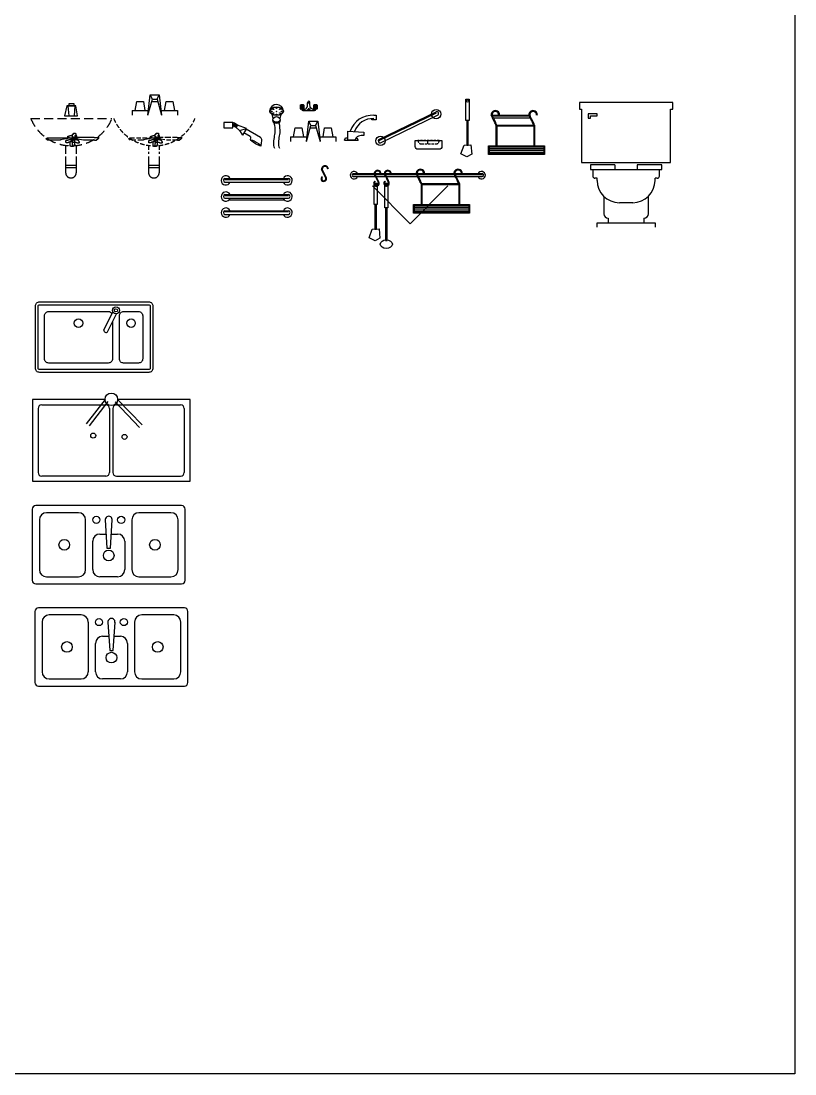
# Model space of a CAD drawing. Extents: x -42728 to 99010, y -18674 to 47645.
# Drawn here: x 52103 to 56448, y 32103 to 38016 of the extents above; entities that cross this region are included whole.
import ezdxf

# ---------------------------------------------------------------- set-up
doc = ezdxf.new("R2010")
doc.units = 0
doc.header["$LTSCALE"] = 100
doc.header["$MEASUREMENT"] = 0
for name, pattern in [('ACAD_ISO03W100', [30, 12, -18]), ('DASH', [0.35, 0.25, -0.1]), ('DASHED', [0.75, 0.5, -0.25]), ('HIDDEN', [9.525, 6.35, -3.175]), ('HIDDEN2', [0.1875, 0.125, -0.0625])]:
    doc.linetypes.add(name, pattern=pattern)
doc.layers.get('0').update_dxf_attribs({"linetype": 'CONTINUOUS'})
for name, color, linetype in [('00-ELE', 2, 'CONTINUOUS'), ('01', 3, 'CONTINUOUS'), ('1', 1, 'CONTINUOUS'), ('2', 3, 'CONTINUOUS'), ('3', 4, 'CONTINUOUS'), ('9', 9, 'CONTINUOUS'), ('HATCH', 9, 'CONTINUOUS'), ('PUB_TEXT', 7, 'CONTINUOUS'), ('WINDOW', 2, 'CONTINUOUS'), ('水暖', 4, 'CONTINUOUS')]:
    doc.layers.add(name, color=color, linetype=linetype)

# ---------------------------------------------------------------- blocks, each defined once
blk = doc.blocks.new('淋浴头')
at = {"color": 9}
for p, q in [((59.3, -4.1), (51.4, -17.8)), ((68.7, -27.8), (51.4, -17.8)), ((62.8, -6.1), (54.8, -19.8)), ((66.2, -8.1), (58.3, -21.8)), ((76.6, -14.1), (59.3, -4.1)), ((69.7, -10.1), (61.8, -23.8)), ((73.1, -12.1), (65.2, -25.8)), ((76.6, -14.1), (68.7, -27.8)), ((89, -44.5), (68.7, -27.8)), ((126.5, -33.8), (76.6, -14.1)), ((89, -44.5), (126.7, -34.5)), ((89, -44.5), (105.4, -70.3)), ((126.5, -33.8), (105.4, -70.3)), ((148.4, -78.9), (112.5, -58)), ((206.1, -84.3), (124.6, -37.1)), ((150, -97.7), (151.5, -85.2)), ((210.1, -131.3), (214, -100.1))]:
    blk.add_line(p, q, dxfattribs=at)
blk.add_lwpolyline([(49.9, 0), (0, 0), (0, -29), (49.9, -29)], close=True, dxfattribs=at)
for centre, radius, start, end in [((17.6, -98.8), 103.5, 66.20531, 72.70911), ((10.3, -86.5), 80.1, 59.13494, 60.33132), ((145.2, -84.4), 6.4, 352.82295, 59.92229), ((198.1, -98.1), 16, 352.82295, 59.92229)]:
    blk.add_arc(centre, radius, start, end, dxfattribs=at)
blk.add_ellipse((180, -114.5), major_axis=(-29.9, 17.3), ratio=0.145983, dxfattribs=at)
blk = doc.blocks.new('F15FCT01')
at = {"color": 0, "linetype": 'ByBlock'}
for p, q in [((-110.1, 25.4), (-101.6, 76.2)), ((-101.6, 76.2), (-63.5, 76.2)), ((-63.5, 76.2), (-55, 25.4)), ((-38.1, 0), (-25.4, 114.3)), ((-38.1, 0), (-12.7, 88.9)), ((-25.4, 114.3), (25.4, 114.3)), ((-12.7, 88.9), (-25.4, 114.3)), ((-12.7, 88.9), (12.7, 88.9)), ((-12.7, 76.2), (12.7, 76.2)), ((12.7, 88.9), (25.4, 114.3)), ((12.7, 88.9), (38.1, 0)), ((25.4, 114.3), (38.1, 0)), ((55, 25.4), (63.5, 76.2)), ((63.5, 76.2), (101.6, 76.2)), ((101.6, 76.2), (110.1, 25.4)), ((-127, 25.4), (-35.3, 25.4)), ((-127, 25.4), (-127, 0)), ((35.3, 25.4), (127, 25.4)), ((127, 25.4), (127, 0))]:
    blk.add_line(p, q, dxfattribs=at)
blk = doc.blocks.new('A$C5AAC6886')
at = {"color": 9}
blk.add_blockref('F15FCT01', (127, 0), dxfattribs=at)
blk = doc.blocks.new('A$C055B77F3')
at = {"color": 9}
for p, q in [((19.8, 222.1), (226.6, 222.1)), ((22.1, 217.8), (228.3, 217.8)), ((28.3, 205.7), (234.5, 205.7))]:
    blk.add_line(p, q, dxfattribs=at)
at = {"layer": '9'}
for p, q in [((42.4, 164.9), (42.4, 43.9)), ((47.4, 166), (259.2, 166)), ((47.4, 161), (254.2, 161)), ((47.4, 161), (47.4, 43.9)), ((254.2, 161), (254.2, 43.9)), ((259.2, 166), (259.2, 43.9)), ((5, 34.8), (310.2, 34.8)), ((5, 24.5), (310.2, 24.5)), ((5, 14.3), (310.2, 14.3))]:
    blk.add_line(p, q, dxfattribs=at)
for points in [[(0, 48.9), (315.2, 48.9), (315.2, 0), (0, 0)], [(5, 43.9), (310.2, 43.9), (310.2, 5), (5, 5)]]:
    blk.add_lwpolyline(points, close=True, dxfattribs=at)
for centre, radius, start, end in [((38.7, 222.7), 23.9, 358.31909, 184.5909), ((38.7, 222.7), 18.9, 358.31909, 181.68091), ((250.6, 222.7), 23.9, 358.31909, 184.5909), ((250.6, 222.7), 18.9, 358.31909, 181.68091), ((-1075.9, -351), 1231.5, 24.76285, 27.66175), ((-1075.9, -351), 1236.5, 24.71194, 27.61152), ((-864, -351), 1231.5, 24.71194, 27.66175), ((-864, -351), 1236.5, 24.71194, 27.61152)]:
    blk.add_arc(centre, radius, start, end, dxfattribs=at)
blk = doc.blocks.new('A$C60B94E87')
at = {"color": 9}
blk.add_line((69.8, 30), (69.8, 50), dxfattribs=at)
blk.add_lwpolyline([(0, 50), (150, 50), (150, 15, -0.414214), (135, 0), (15, 0, -0.414214), (0, 15)], format="xyb", close=True, dxfattribs=at)
at = {"color": 9, "linetype": 'HIDDEN2'}
blk.add_lwpolyline([(135, 50), (15, 50), (15, 50, 0.414214), (35, 30), (115, 30, 0.414214), (135, 50)], format="xyb", close=True, dxfattribs=at)
blk = doc.blocks.new('A$C695F5639')
blk.add_blockref('A$C60B94E87', (0, 0))
blk = doc.blocks.new('E15FCT02')
at = {"color": 0, "linetype": 'ByBlock'}
for p, q in [((114.3, 114.3), (114.3, 120.7)), ((127, 139.7), (139.7, 139.7)), ((139.7, 139.7), (139.7, 114.3)), ((139.7, 114.3), (114.3, 114.3)), ((-38.1, 0), (-31.8, 12.7)), ((-38.1, 0), (38.1, 0)), ((-31.8, 12.7), (-19.1, 12.7)), ((-19.1, 50.8), (69.8, 44.5)), ((-19.1, 0), (-19.1, 50.8)), ((19.1, 0), (-19.1, 0)), ((27.8, 12.7), (31.8, 12.7)), ((31.8, 12.7), (38.1, 0)), ((69.8, 44.5), (69.8, 25.4))]:
    blk.add_line(p, q, dxfattribs=at)
for centre, radius, start, end in [((118.1, 8.9), 131.1, 86.11209, 161.77362), ((119.2, 13.6), 107.3, 86.51955, 161.2135), ((60.4, -19.2), 45.6, 78.01805, 155.11205)]:
    blk.add_arc(centre, radius, start, end, dxfattribs=at)
blk = doc.blocks.new('A$C1C672F88')
at = {"layer": '9'}
for centre, radius, start, end in [((22.2, 68.4), 19.2, 358.31909, 184.5909), ((-869.5, -390.5), 985.2, 24.76285, 27.66175), ((22.2, 68.4), 15.2, 358.31909, 181.68091), ((-869.5, -390.5), 989.2, 24.71194, 27.61152), ((15.6, 15.5), 15.7, 130.66519, 34.84972), ((15.6, 15.5), 11.7, 130.66519, 34.84972)]:
    blk.add_arc(centre, radius, start, end, dxfattribs=at)
blk = doc.blocks.new('A$C5EAE285D')
at = {"layer": '9'}
for points in [[(28.4, 325.5), (46.4, 325.5), (46.4, 205.2), (28.4, 205.2)], [(41.9, 205.2), (32.9, 205.2), (32.9, 66.8), (41.9, 66.8)]]:
    blk.add_lwpolyline(points, close=True, dxfattribs=at)
blk.add_lwpolyline([(18.1, 65.7), (56.7, 67.9), (61.2, 15.9), (34, 0), (0, 18.1), (18.1, 65.7)], dxfattribs=at)
blk.add_circle((37.5, 313.7), 6.43, dxfattribs=at)
blk = doc.blocks.new('A$C119407C2')
at = {"color": 9}
for p, q in [((17.1, 420.1), (369.7, 420.1)), ((17.1, 415.7), (371.3, 415.7)), ((374.7, 420.1), (581.5, 420.1)), ((377, 415.7), (583.2, 415.7)), ((586.6, 420.1), (741.2, 420.1)), ((588.8, 415.7), (741.2, 415.7)), ((17.1, 403.6), (377.6, 403.6)), ((383.2, 403.6), (589.4, 403.6)), ((595, 403.6), (741.2, 403.6))]:
    blk.add_line(p, q, dxfattribs=at)
for centre, radius, start, end in [((21, 411.4), 21, 24.42138, 338.23695), ((18.8, 411.8), 8.4, 101.75552, 258.24448), ((737.6, 411.4), 21, 201.76305, 155.57862), ((741, 411.8), 8.23, 271.79518, 88.20482)]:
    blk.add_arc(centre, radius, start, end, dxfattribs=at)
at = {"layer": '9'}
for p, q in [((136.9, 378.6), (139.5, 375.6)), ((192.1, 367.4), (211.4, 367.4)), ((193.4, 227.2), (193.4, 355)), ((193.5, 378.6), (196.1, 375.6)), ((211.4, 367.4), (211.4, 227.2)), ((397.3, 362.8), (397.3, 241.8)), ((402.3, 363.9), (614.1, 363.9)), ((402.3, 358.9), (609.1, 358.9)), ((402.3, 358.9), (402.3, 241.8)), ((609.1, 358.9), (609.1, 241.8)), ((614.1, 363.9), (614.1, 241.8)), ((336.7, 138.6), (124.5, 350.8)), ((548.8, 350.8), (336.7, 138.6)), ((211.4, 227.2), (193.4, 227.2)), ((359.9, 232.7), (665.2, 232.7)), ((359.9, 222.5), (665.2, 222.5)), ((359.9, 212.2), (665.2, 212.2))]:
    blk.add_line(p, q, dxfattribs=at)
for points in [[(135.5, 367.4), (152, 367.4), (152, 247.1), (134, 247.1), (134, 358.2)], [(123.7, 107.6), (162.3, 109.9), (166.8, 57.8), (139.6, 41.9), (105.6, 60), (123.7, 107.6)]]:
    blk.add_lwpolyline(points, dxfattribs=at)
for points in [[(147.5, 247.1), (138.5, 247.1), (138.5, 108.7), (147.5, 108.7)], [(354.9, 246.8), (670.2, 246.8), (670.2, 197.9), (354.9, 197.9)], [(359.9, 241.8), (665.2, 241.8), (665.2, 202.9), (359.9, 202.9)], [(206.9, 227.2), (197.9, 227.2), (197.9, 45.1), (206.9, 45.1)]]:
    blk.add_lwpolyline(points, close=True, dxfattribs=at)
for centre, radius, start, end in [((153.8, 419.6), 19.2, 358.31909, 184.5909), ((-737.9, -39.3), 985.2, 24.76285, 27.66175), ((153.8, 419.6), 15.2, 358.31909, 181.68091), ((-737.9, -39.3), 989.2, 24.71194, 27.61152), ((210.4, 419.6), 19.2, 358.31909, 184.5909), ((-681.3, -39.3), 985.2, 24.76285, 27.66175), ((210.4, 419.6), 15.2, 358.31909, 181.68091), ((-681.3, -39.3), 989.2, 24.71194, 27.61152), ((393.7, 420.6), 23.9, 358.31909, 184.5909), ((-721, -153), 1231.5, 24.76285, 27.66175), ((393.7, 420.6), 18.9, 358.31909, 181.68091), ((-721, -153), 1236.5, 24.71194, 27.61152), ((605.5, 420.6), 23.9, 358.31909, 184.5909), ((-509.1, -153), 1231.5, 24.71194, 27.66175), ((605.5, 420.6), 18.9, 358.31909, 181.68091), ((-509.1, -153), 1236.5, 24.71194, 27.61152), ((147.1, 366.7), 15.7, 130.66519, 272.04168), ((147.1, 366.7), 11.7, 130.66519, 282.00902), ((143.1, 355.6), 6.43, 185.35315, 143.04363), ((147.1, 366.7), 15.7, 288.37409, 34.84972), ((147.1, 366.7), 11.7, 295.04957, 34.84972), ((203.7, 366.7), 15.7, 130.66519, 283.7979), ((203.7, 366.7), 11.7, 130.66519, 296.34314), ((202.5, 355.6), 6.43, 207.05249, 161.53628), ((203.7, 366.7), 15.7, 299.50296, 34.84972), ((203.7, 366.7), 11.7, 311.41297, 34.84972)]:
    blk.add_arc(centre, radius, start, end, dxfattribs=at)
blk.add_ellipse((202.4, 24.3), major_axis=(-33.9, 0), ratio=0.71905, dxfattribs=at)
blk = doc.blocks.new('A$C3B9D0F93')
at = {"layer": '1', "color": 9, "linetype": 'DASHED'}
for p, q in [((214.7, 236.2), (214.7, 237.2)), ((214.7, 237.2), (219.4, 237.2)), ((219.4, 237.2), (219.4, 238.1)), ((219.4, 238.1), (230.6, 238.1)), ((230.6, 238.1), (230.6, 236.2)), ((233.4, 224.1), (233.4, 245.6)), ((233.4, 245.6), (239, 245.6)), ((239, 245.6), (239, 251.2)), ((239, 251.2), (244.6, 251.2)), ((244.6, 251.2), (244.6, 252.1)), ((244.6, 252.1), (250.3, 252.1)), ((256.8, 238.1), (247.4, 238.1)), ((247.4, 238.1), (247.4, 221.3)), ((250.3, 252.1), (250.3, 250.3)), ((250.3, 250.3), (251.2, 250.3)), ((251.2, 250.3), (251.2, 248.4)), ((251.2, 248.4), (252.1, 248.4)), ((252.1, 248.4), (252.1, 227.8)), ((256.8, 237.2), (256.8, 238.1)), ((257.7, 237.2), (256.8, 237.2)), ((257.7, 228.7), (257.7, 237.2)), ((200.6, 219.4), (187.5, 219.4)), ((187.5, 219.4), (187.5, 218.5)), ((196.9, 200.7), (196.9, 211)), ((196.9, 211), (200.6, 211)), ((197.8, 200.7), (196.9, 200.7)), ((197.8, 197.9), (197.8, 200.7)), ((198.8, 197.9), (197.8, 197.9)), ((198.8, 196.9), (198.8, 197.9)), ((208.1, 196.9), (198.8, 196.9)), ((203.4, 220.3), (200.6, 220.3)), ((200.6, 220.3), (200.6, 219.4)), ((200.6, 211.9), (208.1, 211.9)), ((200.6, 211), (200.6, 211.9)), ((204.4, 221.3), (203.4, 221.3)), ((203.4, 221.3), (203.4, 220.3)), ((206.2, 222.2), (204.4, 222.2)), ((204.4, 222.2), (204.4, 221.3)), ((210.9, 223.1), (206.2, 223.1)), ((206.2, 223.1), (206.2, 222.2)), ((207.2, 226.9), (207.2, 233.4)), ((207.2, 233.4), (208.1, 233.4)), ((208.1, 226.9), (207.2, 226.9)), ((208.1, 233.4), (208.1, 234.4)), ((208.1, 234.4), (213.7, 234.4)), ((208.1, 225), (208.1, 226.9)), ((216.5, 225), (208.1, 225)), ((208.1, 211.9), (208.1, 213.8)), ((208.1, 213.8), (213.7, 213.8)), ((210, 197.9), (208.1, 197.9)), ((208.1, 197.9), (208.1, 196.9)), ((212.8, 198.8), (210, 198.8)), ((210, 198.8), (210, 197.9)), ((231.5, 224.1), (210.9, 224.1)), ((210.9, 224.1), (210.9, 223.1)), ((214.7, 200.7), (212.8, 200.7)), ((212.8, 200.7), (212.8, 198.8)), ((213.7, 234.4), (213.7, 236.2)), ((213.7, 236.2), (214.7, 236.2)), ((213.7, 213.8), (213.7, 215.6)), ((213.7, 215.6), (220.3, 215.6)), ((220.3, 201.6), (214.7, 201.6)), ((214.7, 201.6), (214.7, 200.7)), ((220.3, 215.6), (220.3, 216.6)), ((220.3, 216.6), (229.7, 216.6)), ((227.8, 202.5), (220.3, 202.5)), ((220.3, 202.5), (220.3, 201.6)), ((221.2, 204.4), (223.1, 204.4)), ((223.1, 225), (223.1, 224.1)), ((223.1, 224.1), (234.3, 224.1)), ((223.1, 204.4), (223.1, 206.3)), ((223.1, 206.3), (228.7, 206.3)), ((228.7, 203.5), (227.8, 203.5)), ((227.8, 203.5), (227.8, 202.5)), ((230.6, 220.3), (228.7, 220.3)), ((228.7, 220.3), (228.7, 203.5)), ((228.7, 206.3), (228.7, 211.9)), ((228.7, 211.9), (234.3, 211.9)), ((229.7, 216.6), (229.7, 218.5)), ((229.7, 218.5), (231.5, 218.5)), ((230.6, 236.2), (231.5, 236.2)), ((230.6, 219.4), (230.6, 220.3)), ((232.5, 219.4), (230.6, 219.4)), ((231.5, 236.2), (231.5, 234.4)), ((231.5, 234.4), (234.3, 234.4)), ((242.8, 225), (231.5, 225)), ((231.5, 225), (231.5, 224.1)), ((231.5, 218.5), (231.5, 219.4)), ((231.5, 219.4), (234.3, 219.4)), ((235.3, 226.9), (232.5, 226.9)), ((232.5, 226.9), (232.5, 224.1)), ((232.5, 224.1), (233.4, 224.1)), ((232.5, 218.5), (232.5, 219.4)), ((238.1, 218.5), (232.5, 218.5)), ((233.4, 212.8), (232.5, 212.8)), ((232.5, 212.8), (232.5, 211)), ((232.5, 211), (234.3, 211)), ((233.4, 204.4), (232.5, 204.4)), ((234.3, 225), (233.4, 225)), ((233.4, 225), (233.4, 224.1)), ((233.4, 224.1), (233.4, 212.8)), ((234.3, 206.3), (233.4, 206.3)), ((233.4, 206.3), (233.4, 204.4)), ((234.3, 234.4), (234.3, 225)), ((234.3, 224.1), (234.3, 223.1)), ((234.3, 223.1), (251.2, 223.1)), ((234.3, 219.4), (234.3, 206.3)), ((234.3, 211.9), (234.3, 212.8)), ((234.3, 212.8), (240, 212.8)), ((234.3, 211), (234.3, 203.5)), ((234.3, 203.5), (235.3, 203.5)), ((235.3, 227.8), (235.3, 226.9)), ((235.3, 203.5), (235.3, 201.6)), ((235.3, 201.6), (244.6, 201.6)), ((238.1, 217.5), (238.1, 218.5)), ((243.7, 217.5), (238.1, 217.5)), ((240, 212.8), (240, 213.8)), ((240, 213.8), (241.8, 213.8)), ((241.8, 213.8), (241.8, 214.7)), ((241.8, 214.7), (244.6, 214.7)), ((243.7, 216.6), (243.7, 217.5)), ((245.6, 216.6), (243.7, 216.6)), ((244.6, 201.6), (244.6, 200.7)), ((244.6, 200.7), (254, 200.7)), ((245.6, 214.7), (245.6, 216.6)), ((251.2, 214.7), (245.6, 214.7)), ((247.4, 224.1), (246.5, 224.1)), ((246.5, 224.1), (253.1, 224.1)), ((248.4, 225), (247.4, 225)), ((247.4, 225), (247.4, 224.1)), ((247.4, 221.3), (249.3, 221.3)), ((251.2, 225.9), (248.4, 225.9)), ((248.4, 225.9), (248.4, 225)), ((249.3, 221.3), (249.3, 219.4)), ((249.3, 219.4), (254.9, 219.4)), ((252.1, 227.8), (251.2, 227.8)), ((251.2, 227.8), (251.2, 225.9)), ((251.2, 223.1), (251.2, 222.2)), ((251.2, 222.2), (262.4, 222.2)), ((251.2, 213.8), (251.2, 214.7)), ((258.7, 213.8), (251.2, 213.8)), ((253.1, 224.1), (253.1, 225.9)), ((253.1, 225.9), (254.9, 225.9)), ((254, 200.7), (254, 198.8)), ((254, 198.8), (259.6, 198.8)), ((254.9, 225.9), (254.9, 226.9)), ((254.9, 226.9), (256.8, 226.9)), ((254.9, 219.4), (254.9, 217.5)), ((254.9, 217.5), (257.7, 217.5)), ((256.8, 226.9), (256.8, 228.7)), ((256.8, 228.7), (257.7, 228.7)), ((257.7, 217.5), (257.7, 218.5)), ((257.7, 218.5), (259.6, 218.5)), ((258.7, 223.1), (258.7, 224.1)), ((260.6, 223.1), (258.7, 223.1)), ((258.7, 211.9), (258.7, 213.8)), ((264.3, 211.9), (258.7, 211.9)), ((259.6, 218.5), (259.6, 222.2)), ((259.6, 222.2), (260.6, 222.2)), ((259.6, 198.8), (259.6, 197.9)), ((259.6, 197.9), (269, 197.9)), ((260.6, 222.2), (260.6, 223.1)), ((262.4, 222.2), (262.4, 220.3)), ((264.3, 211), (264.3, 211.9)), ((266.2, 211), (264.3, 211)), ((266.2, 210), (266.2, 211)), ((268, 210), (266.2, 210)), ((268, 209.1), (268, 210)), ((269.9, 209.1), (268, 209.1)), ((269, 197.9), (269, 198.8)), ((269, 198.8), (274.6, 198.8)), ((269.9, 207.2), (269.9, 209.1)), ((270.9, 207.2), (269.9, 207.2)), ((270.9, 205.4), (270.9, 207.2)), ((271.8, 205.4), (270.9, 205.4)), ((271.8, 200.7), (271.8, 205.4)), ((273.7, 200.7), (271.8, 200.7)), ((273.7, 199.7), (273.7, 200.7)), ((274.6, 199.7), (273.7, 199.7)), ((274.6, 198.8), (274.6, 199.7))]:
    blk.add_line(p, q, dxfattribs=at)
at = {"layer": '1', "color": 9}
for p, q in [((85.5, 218.5), (85.5, 221.3)), ((85.5, 221.3), (87.3, 221.3)), ((87.3, 218.5), (85.5, 218.5)), ((87.3, 221.3), (87.3, 222.2)), ((87.3, 222.2), (89.2, 222.2)), ((87.3, 217.5), (87.3, 218.5)), ((92.9, 212.8), (87.3, 217.5)), ((89.2, 222.2), (89.2, 223.1)), ((89.2, 223.1), (91.1, 223.1)), ((91.1, 223.1), (91.1, 224.1)), ((91.1, 224.1), (92, 224.1)), ((92, 224.1), (92, 225)), ((92.9, 211.9), (92.9, 212.8)), ((295.2, 214.7), (295.2, 213.8)), ((295.2, 213.8), (357, 213.8)), ((312.1, 226.9), (312.1, 227.8)), ((355.1, 226.9), (312.1, 226.9)), ((355.1, 225.9), (355.1, 226.9)), ((367.3, 225.9), (355.1, 225.9)), ((357, 213.8), (357, 212.8)), ((357, 212.8), (368.2, 212.8)), ((367.3, 225), (367.3, 225.9)), ((383.2, 225), (367.3, 225)), ((368.2, 213.8), (376.7, 219.4)), ((368.2, 212.8), (368.2, 213.8)), ((376.7, 220.3), (377.6, 220.3)), ((376.7, 219.4), (376.7, 220.3)), ((377.6, 220.3), (377.6, 221.3)), ((377.6, 221.3), (379.5, 221.3)), ((379.5, 221.3), (379.5, 222.2)), ((379.5, 222.2), (380.4, 222.2)), ((380.4, 222.2), (380.4, 223.1)), ((380.4, 223.1), (382.3, 223.1)), ((382.3, 223.1), (382.3, 225)), ((382.3, 225), (383.2, 225))]:
    blk.add_line(p, q, dxfattribs=at)
at = {"layer": '1', "color": 9, "linetype": 'ACAD_ISO03W100'}
for p, q in [((92, 225), (223.1, 225)), ((159.4, 211.9), (92.9, 211.9)), ((166.9, 212.8), (159.4, 212.8)), ((159.4, 212.8), (159.4, 211.9)), ((187.5, 218.5), (166.9, 213.8)), ((166.9, 213.8), (166.9, 212.8)), ((195.5, 182.6), (195.5, 136)), ((221.2, 179.2), (221.2, 204.4)), ((222.2, 179.2), (221.2, 179.2)), ((222.2, 178.2), (222.2, 179.2)), ((224, 178.2), (222.2, 178.2)), ((224, 177.3), (224, 178.2)), ((231.5, 194.1), (231.5, 180.1)), ((232.5, 194.1), (231.5, 194.1)), ((231.5, 180.1), (233.4, 180.1)), ((232.5, 204.4), (232.5, 194.1)), ((233.4, 180.1), (233.4, 179.2)), ((233.4, 179.2), (240, 179.2)), ((312.1, 227.8), (235.3, 227.8)), ((242.8, 182.9), (240, 182.9)), ((240, 182.9), (240, 182)), ((240, 182), (245.6, 182)), ((240, 179.2), (240, 177.3)), ((244.6, 184.8), (242.8, 184.8)), ((242.8, 184.8), (242.8, 182.9)), ((244.6, 214.7), (244.6, 184.8)), ((246.5, 188.5), (245.6, 188.5)), ((245.6, 188.5), (245.6, 187.6)), ((245.6, 182), (245.6, 187.6)), ((245.6, 187.6), (247.4, 187.6)), ((247.4, 189.5), (246.5, 189.5)), ((246.5, 189.5), (246.5, 188.5)), ((247.4, 187.6), (247.4, 189.5)), ((255.1, 182.6), (255.1, 136)), ((262.4, 220.3), (295.2, 214.7)), ((225, 177.3), (224, 177.3)), ((225, 176.4), (225, 177.3)), ((239, 176.4), (225, 176.4)), ((240, 177.3), (239, 177.3)), ((239, 177.3), (239, 176.4))]:
    blk.add_line(p, q, dxfattribs=at)
at = {"layer": '1', "color": 9, "linetype": 'HIDDEN', "ltscale": 10}
for p, q in [((195.5, 120.8), (195.5, 29.8)), ((255.1, 120.8), (255.1, 29.8)), ((195.5, 72.5), (255.1, 72.5)), ((195.5, 59.2), (255.1, 59.2))]:
    blk.add_line(p, q, dxfattribs=at)
at = {"layer": '1', "color": 9, "linetype": 'DASHED'}
blk.add_arc((227.8, 427.1), 246.3, 202.33897, 337.66103, dxfattribs=at)
at = {"layer": '1', "color": 9, "linetype": 'HIDDEN', "ltscale": 10}
blk.add_arc((225.3, 29.8), 29.8, 180, 0, dxfattribs=at)
at = {"layer": '3', "color": 9}
for p, q in [((213.2, 416.4), (213.2, 405.8)), ((242.5, 416.4), (213.2, 416.4)), ((242.5, 405.8), (242.5, 416.4)), ((202.5, 405.8), (190, 348.7)), ((253.2, 405.8), (202.5, 405.8)), ((208, 405.8), (212.6, 348.7)), ((213.2, 405.8), (242.5, 405.8)), ((247.7, 405.8), (243.1, 348.7)), ((262.3, 348.7), (253.2, 405.8)), ((190, 348.7), (262.3, 348.7))]:
    blk.add_line(p, q, dxfattribs=at)
at = {"layer": '3', "color": 9, "linetype": 'DASHED'}
blk.add_line((0, 333.5), (455.7, 333.5), dxfattribs=at)
blk = doc.blocks.new('A$C026F5DE7')
at = {"layer": '3'}
blk.add_blockref('A$C3B9D0F93', (0, 0), dxfattribs=at)
blk = doc.blocks.new('A$C5CD566AA')
at = {"layer": 'HATCH', "linetype": 'DASH'}
for p, q in [((214.7, 236.2), (214.7, 237.2)), ((214.7, 237.2), (219.4, 237.2)), ((219.4, 237.2), (219.4, 238.1)), ((219.4, 238.1), (230.6, 238.1)), ((230.6, 238.1), (230.6, 236.2)), ((233.4, 224.1), (233.4, 245.6)), ((233.4, 245.6), (239, 245.6)), ((239, 245.6), (239, 251.2)), ((239, 251.2), (244.6, 251.2)), ((244.6, 251.2), (244.6, 252.1)), ((244.6, 252.1), (250.3, 252.1)), ((256.8, 238.1), (247.4, 238.1)), ((247.4, 238.1), (247.4, 221.3)), ((250.3, 252.1), (250.3, 250.3)), ((250.3, 250.3), (251.2, 250.3)), ((251.2, 250.3), (251.2, 248.4)), ((251.2, 248.4), (252.1, 248.4)), ((252.1, 248.4), (252.1, 227.8)), ((256.8, 237.2), (256.8, 238.1)), ((257.7, 237.2), (256.8, 237.2)), ((257.7, 228.7), (257.7, 237.2)), ((85.5, 218.5), (85.5, 221.3)), ((85.5, 221.3), (87.3, 221.3)), ((87.3, 218.5), (85.5, 218.5)), ((87.3, 221.3), (87.3, 222.2)), ((87.3, 222.2), (89.2, 222.2)), ((87.3, 217.5), (87.3, 218.5)), ((92.9, 212.8), (87.3, 217.5)), ((89.2, 222.2), (89.2, 223.1)), ((89.2, 223.1), (91.1, 223.1)), ((91.1, 223.1), (91.1, 224.1)), ((91.1, 224.1), (92, 224.1)), ((92, 225), (223.1, 225)), ((92, 224.1), (92, 225)), ((92.9, 211.9), (92.9, 212.8)), ((159.4, 211.9), (92.9, 211.9)), ((166.9, 212.8), (159.4, 212.8)), ((159.4, 212.8), (159.4, 211.9)), ((187.5, 218.5), (166.9, 213.8)), ((166.9, 213.8), (166.9, 212.8)), ((200.6, 219.4), (187.5, 219.4)), ((187.5, 219.4), (187.5, 218.5)), ((195.5, 182.6), (195.5, 136)), ((196.9, 200.7), (196.9, 211)), ((196.9, 211), (200.6, 211)), ((197.8, 200.7), (196.9, 200.7)), ((197.8, 197.9), (197.8, 200.7)), ((198.8, 197.9), (197.8, 197.9)), ((198.8, 196.9), (198.8, 197.9)), ((208.1, 196.9), (198.8, 196.9)), ((203.4, 220.3), (200.6, 220.3)), ((200.6, 220.3), (200.6, 219.4)), ((200.6, 211), (200.6, 211.9)), ((200.6, 211.9), (208.1, 211.9)), ((204.4, 221.3), (203.4, 221.3)), ((203.4, 221.3), (203.4, 220.3)), ((206.2, 222.2), (204.4, 222.2)), ((204.4, 222.2), (204.4, 221.3)), ((210.9, 223.1), (206.2, 223.1)), ((206.2, 223.1), (206.2, 222.2)), ((207.2, 226.9), (207.2, 233.4)), ((207.2, 233.4), (208.1, 233.4)), ((208.1, 226.9), (207.2, 226.9)), ((208.1, 234.4), (213.7, 234.4)), ((208.1, 233.4), (208.1, 234.4)), ((208.1, 225), (208.1, 226.9)), ((216.5, 225), (208.1, 225)), ((208.1, 213.8), (213.7, 213.8)), ((208.1, 211.9), (208.1, 213.8)), ((210, 197.9), (208.1, 197.9)), ((208.1, 197.9), (208.1, 196.9)), ((212.8, 198.8), (210, 198.8)), ((210, 198.8), (210, 197.9)), ((231.5, 224.1), (210.9, 224.1)), ((210.9, 224.1), (210.9, 223.1)), ((214.7, 200.7), (212.8, 200.7)), ((212.8, 200.7), (212.8, 198.8)), ((213.7, 234.4), (213.7, 236.2)), ((213.7, 236.2), (214.7, 236.2)), ((213.7, 213.8), (213.7, 215.6)), ((213.7, 215.6), (220.3, 215.6)), ((220.3, 201.6), (214.7, 201.6)), ((214.7, 201.6), (214.7, 200.7)), ((220.3, 215.6), (220.3, 216.6)), ((220.3, 216.6), (229.7, 216.6)), ((227.8, 202.5), (220.3, 202.5)), ((220.3, 202.5), (220.3, 201.6)), ((221.2, 179.2), (221.2, 204.4)), ((221.2, 204.4), (223.1, 204.4)), ((222.2, 179.2), (221.2, 179.2)), ((222.2, 178.2), (222.2, 179.2)), ((224, 178.2), (222.2, 178.2)), ((223.1, 225), (223.1, 224.1)), ((223.1, 224.1), (234.3, 224.1)), ((223.1, 204.4), (223.1, 206.3)), ((223.1, 206.3), (228.7, 206.3)), ((224, 177.3), (224, 178.2)), ((228.7, 203.5), (227.8, 203.5)), ((227.8, 203.5), (227.8, 202.5)), ((230.6, 220.3), (228.7, 220.3)), ((228.7, 220.3), (228.7, 203.5)), ((228.7, 206.3), (228.7, 211.9)), ((228.7, 211.9), (234.3, 211.9)), ((229.7, 216.6), (229.7, 218.5)), ((229.7, 218.5), (231.5, 218.5)), ((230.6, 236.2), (231.5, 236.2)), ((230.6, 219.4), (230.6, 220.3)), ((232.5, 219.4), (230.6, 219.4)), ((231.5, 236.2), (231.5, 234.4)), ((231.5, 234.4), (234.3, 234.4)), ((242.8, 225), (231.5, 225)), ((231.5, 225), (231.5, 224.1)), ((231.5, 218.5), (231.5, 219.4)), ((231.5, 219.4), (234.3, 219.4)), ((231.5, 194.1), (231.5, 180.1)), ((232.5, 194.1), (231.5, 194.1)), ((231.5, 180.1), (233.4, 180.1)), ((235.3, 226.9), (232.5, 226.9)), ((232.5, 226.9), (232.5, 224.1)), ((232.5, 224.1), (233.4, 224.1)), ((232.5, 218.5), (232.5, 219.4)), ((238.1, 218.5), (232.5, 218.5)), ((233.4, 212.8), (232.5, 212.8)), ((232.5, 212.8), (232.5, 211)), ((232.5, 211), (234.3, 211)), ((233.4, 204.4), (232.5, 204.4)), ((232.5, 204.4), (232.5, 194.1)), ((234.3, 225), (233.4, 225)), ((233.4, 225), (233.4, 224.1)), ((233.4, 224.1), (233.4, 212.8)), ((234.3, 206.3), (233.4, 206.3)), ((233.4, 206.3), (233.4, 204.4)), ((233.4, 180.1), (233.4, 179.2)), ((233.4, 179.2), (240, 179.2)), ((234.3, 234.4), (234.3, 225)), ((234.3, 224.1), (234.3, 223.1)), ((234.3, 223.1), (251.2, 223.1)), ((234.3, 219.4), (234.3, 206.3)), ((234.3, 211.9), (234.3, 212.8)), ((234.3, 212.8), (240, 212.8)), ((234.3, 211), (234.3, 203.5)), ((234.3, 203.5), (235.3, 203.5)), ((235.3, 227.8), (235.3, 226.9)), ((312.1, 227.8), (235.3, 227.8)), ((235.3, 203.5), (235.3, 201.6)), ((235.3, 201.6), (244.6, 201.6)), ((238.1, 217.5), (238.1, 218.5)), ((243.7, 217.5), (238.1, 217.5)), ((240, 212.8), (240, 213.8)), ((240, 213.8), (241.8, 213.8)), ((242.8, 182.9), (240, 182.9)), ((240, 182.9), (240, 182)), ((240, 182), (245.6, 182)), ((240, 179.2), (240, 177.3)), ((241.8, 213.8), (241.8, 214.7)), ((241.8, 214.7), (244.6, 214.7)), ((244.6, 184.8), (242.8, 184.8)), ((242.8, 184.8), (242.8, 182.9)), ((243.7, 216.6), (243.7, 217.5)), ((245.6, 216.6), (243.7, 216.6)), ((244.6, 214.7), (244.6, 184.8)), ((244.6, 201.6), (244.6, 200.7)), ((244.6, 200.7), (254, 200.7)), ((245.6, 214.7), (245.6, 216.6)), ((251.2, 214.7), (245.6, 214.7)), ((246.5, 188.5), (245.6, 188.5)), ((245.6, 188.5), (245.6, 187.6)), ((245.6, 182), (245.6, 187.6)), ((245.6, 187.6), (247.4, 187.6)), ((247.4, 224.1), (246.5, 224.1)), ((246.5, 224.1), (253.1, 224.1)), ((247.4, 189.5), (246.5, 189.5)), ((246.5, 189.5), (246.5, 188.5)), ((248.4, 225), (247.4, 225)), ((247.4, 225), (247.4, 224.1)), ((247.4, 221.3), (249.3, 221.3)), ((247.4, 187.6), (247.4, 189.5)), ((251.2, 225.9), (248.4, 225.9)), ((248.4, 225.9), (248.4, 225)), ((249.3, 221.3), (249.3, 219.4)), ((249.3, 219.4), (254.9, 219.4)), ((252.1, 227.8), (251.2, 227.8)), ((251.2, 227.8), (251.2, 225.9)), ((251.2, 223.1), (251.2, 222.2)), ((251.2, 222.2), (262.4, 222.2)), ((251.2, 213.8), (251.2, 214.7)), ((258.7, 213.8), (251.2, 213.8)), ((253.1, 224.1), (253.1, 225.9)), ((253.1, 225.9), (254.9, 225.9)), ((254, 200.7), (254, 198.8)), ((254, 198.8), (259.6, 198.8)), ((254.9, 225.9), (254.9, 226.9)), ((254.9, 226.9), (256.8, 226.9)), ((254.9, 219.4), (254.9, 217.5)), ((254.9, 217.5), (257.7, 217.5)), ((255.1, 182.6), (255.1, 136)), ((256.8, 226.9), (256.8, 228.7)), ((256.8, 228.7), (257.7, 228.7)), ((257.7, 217.5), (257.7, 218.5)), ((257.7, 218.5), (259.6, 218.5)), ((258.7, 223.1), (258.7, 224.1)), ((260.6, 223.1), (258.7, 223.1)), ((258.7, 211.9), (258.7, 213.8)), ((264.3, 211.9), (258.7, 211.9)), ((259.6, 218.5), (259.6, 222.2)), ((259.6, 222.2), (260.6, 222.2)), ((259.6, 198.8), (259.6, 197.9)), ((259.6, 197.9), (269, 197.9)), ((260.6, 222.2), (260.6, 223.1)), ((262.4, 222.2), (262.4, 220.3)), ((262.4, 220.3), (295.2, 214.7)), ((264.3, 211), (264.3, 211.9)), ((266.2, 211), (264.3, 211)), ((266.2, 210), (266.2, 211)), ((268, 210), (266.2, 210)), ((268, 209.1), (268, 210)), ((269.9, 209.1), (268, 209.1)), ((269, 197.9), (269, 198.8)), ((269, 198.8), (274.6, 198.8)), ((269.9, 207.2), (269.9, 209.1)), ((270.9, 207.2), (269.9, 207.2)), ((270.9, 205.4), (270.9, 207.2)), ((271.8, 205.4), (270.9, 205.4)), ((271.8, 200.7), (271.8, 205.4)), ((273.7, 200.7), (271.8, 200.7)), ((273.7, 199.7), (273.7, 200.7)), ((274.6, 199.7), (273.7, 199.7)), ((274.6, 198.8), (274.6, 199.7)), ((295.2, 214.7), (295.2, 213.8)), ((295.2, 213.8), (357, 213.8)), ((312.1, 226.9), (312.1, 227.8)), ((355.1, 226.9), (312.1, 226.9)), ((355.1, 225.9), (355.1, 226.9)), ((367.3, 225.9), (355.1, 225.9)), ((357, 213.8), (357, 212.8)), ((357, 212.8), (368.2, 212.8)), ((367.3, 225), (367.3, 225.9)), ((383.2, 225), (367.3, 225)), ((368.2, 213.8), (376.7, 219.4)), ((368.2, 212.8), (368.2, 213.8)), ((376.7, 220.3), (377.6, 220.3)), ((376.7, 219.4), (376.7, 220.3)), ((377.6, 220.3), (377.6, 221.3)), ((377.6, 221.3), (379.5, 221.3)), ((379.5, 221.3), (379.5, 222.2)), ((379.5, 222.2), (380.4, 222.2)), ((380.4, 222.2), (380.4, 223.1)), ((380.4, 223.1), (382.3, 223.1)), ((382.3, 223.1), (382.3, 225)), ((382.3, 225), (383.2, 225)), ((225, 177.3), (224, 177.3)), ((225, 176.4), (225, 177.3)), ((239, 176.4), (225, 176.4)), ((240, 177.3), (239, 177.3)), ((239, 177.3), (239, 176.4))]:
    blk.add_line(p, q, dxfattribs=at)
at = {"layer": 'HATCH', "linetype": 'DASH', "ltscale": 10}
for p, q in [((195.5, 120.8), (195.5, 29.8)), ((255.1, 120.8), (255.1, 29.8)), ((195.5, 72.5), (255.1, 72.5)), ((195.5, 59.2), (255.1, 59.2))]:
    blk.add_line(p, q, dxfattribs=at)
at = {"layer": 'HATCH', "linetype": 'DASH'}
blk.add_arc((227.8, 427.1), 246.3, 202.33897, 337.66103, dxfattribs=at)
at = {"layer": 'HATCH', "linetype": 'DASH', "ltscale": 10}
blk.add_arc((225.3, 29.8), 29.8, 180, 0, dxfattribs=at)
at = {"color": 2}
blk.add_blockref('F15FCT01', (230.3, 353.5), dxfattribs=at)
blk = doc.blocks.new('A$C476506CC')
at = {"layer": 'WINDOW'}
blk.add_blockref('A$C5CD566AA', (0, 0), dxfattribs=at)
blk = doc.blocks.new('A$C35A41A82')
at = {"layer": 'PUB_TEXT', "color": 3}
blk.add_blockref('A$C476506CC', (0, 0), dxfattribs=at)
blk = doc.blocks.new('A$C44AC1E07')
at = {"color": 9}
for p, q in [((19.7, 216.5), (375.9, 216.5)), ((19.7, 211.1), (375.9, 211.1)), ((19.7, 195.9), (375.9, 195.9)), ((19.7, 125.3), (375.9, 125.3)), ((19.7, 119.9), (375.9, 119.9)), ((19.7, 104.7), (375.9, 104.7)), ((42.9, 95.8), (352.9, 95.8)), ((19.7, 35.2), (375.9, 35.2)), ((19.7, 29.9), (375.9, 29.9)), ((19.7, 14.7), (375.9, 14.7))]:
    blk.add_line(p, q, dxfattribs=at)
for centre, radius, start, end in [((24.5, 205.7), 26.2, 24.42138, 338.23695), ((21.8, 206.2), 10.5, 101.75552, 258.24448), ((371.4, 205.7), 26.2, 201.76305, 155.57862), ((375.6, 206.2), 10.3, 271.79518, 88.20482), ((24.5, 114.5), 26.2, 24.42138, 338.23695), ((21.8, 115), 10.5, 101.75552, 258.24448), ((371.4, 114.5), 26.2, 201.76305, 155.57862), ((375.6, 115), 10.3, 271.79518, 88.20482), ((24.5, 24.4), 26.2, 24.42138, 338.23695), ((21.8, 25), 10.5, 101.75552, 258.24448), ((371.4, 24.4), 26.2, 201.76305, 155.57862), ((375.6, 25), 10.3, 271.79518, 88.20482)]:
    blk.add_arc(centre, radius, start, end, dxfattribs=at)
blk = doc.blocks.new('A$C0400196A')
at = {"color": 9}
for centre, radius, start, end in [((38.8, 206.6), 38.8, 0.91578, 177.88456), ((-22.8, 167.3), 41.5, 346.33569, 33.90738), ((94.3, 167.3), 37, 142.86159, 195.26099), ((38, 172.9), 25.6, 216.89738, 323.44496)]:
    blk.add_arc(centre, radius, start, end, dxfattribs=at)
for centre, major_axis, ratio in [((38.8, 208), (-38.8, 0), 0.636533), ((38.8, 208), (-35.4, 0), 0.625735), ((11.3, 207.4), (-2.5, 0), 0.499404), ((20.7, 218.3), (-2.5, 0), 0.499404), ((20.7, 197.5), (-2.5, 0), 0.499404), ((38.4, 224.9), (-2.5, 0), 0.499404), ((38.4, 206), (-2.5, 0), 0.499404), ((38.4, 190), (-2.5, 0), 0.499404), ((56.7, 218.3), (-2.5, 0), 0.499404), ((56.7, 197.5), (-2.5, 0), 0.499404), ((66.3, 207.4), (-2.5, 0), 0.499404), ((38, 157.6), (-20.5, 0), 0.948621)]:
    blk.add_ellipse(centre, major_axis=major_axis, ratio=ratio, dxfattribs=at)
for points in [[(24.2, 143.2), (28.5, 86.4), (21.9, 15.4), (26.3, 0)], [(52.1, 143.2), (56.4, 86.4), (49.8, 15.4), (54.2, 0)]]:
    blk.add_spline(points, degree=3, dxfattribs=at)
blk = doc.blocks.new('A$C6ADB4A6D')
at = {"color": 9}
for p, q in [((17.2, 33.9), (338.1, 188.6)), ((19.5, 29), (340.4, 183.7)), ((26.1, 15.4), (347, 170.1))]:
    blk.add_line(p, q, dxfattribs=at)
for centre in [(338.7, 176.9), (26.2, 26.2)]:
    blk.add_circle(centre, 26.2, dxfattribs=at)
for centre, radius, start, end in [((342.2, 179.2), 10.3, 297.53539, 113.94504), ((23.6, 25.6), 10.5, 127.49574, 283.9847)]:
    blk.add_arc(centre, radius, start, end, dxfattribs=at)
blk = doc.blocks.new('A$C15AD1743')
at = {"layer": '水暖'}
for p, q in [((0, 60), (5, 65)), ((0, 60), (0, 20)), ((0, 20), (5, 15)), ((35, 65), (5, 65)), ((35, 15), (5, 15)), ((20, 15), (20, 15)), ((30, 0), (160, 0)), ((35, 65), (40, 60)), ((40, 20), (35, 15)), ((40, 60), (40, 20)), ((88, 86), (102, 86)), ((150, 60), (155, 65)), ((150, 60), (150, 20)), ((150, 20), (155, 15)), ((185, 65), (155, 65)), ((185, 15), (155, 15)), ((170, 15), (170, 15)), ((185, 65), (190, 60)), ((190, 20), (185, 15)), ((190, 60), (190, 20))]:
    blk.add_line(p, q, dxfattribs=at)
at = {"layer": '水暖', "color": 9}
for p, q in [((0, 60), (40, 60)), ((40, 20), (0, 20)), ((3, 60), (3, 20)), ((6, 60), (6, 20)), ((11, 60), (11, 20)), ((14, 60), (14, 20)), ((19, 60), (19, 20)), ((22, 60), (22, 20)), ((27, 60), (27, 20)), ((30, 60), (30, 20)), ((35, 60), (35, 20)), ((38, 60), (38, 20)), ((79, 10), (111, 10)), ((150, 60), (190, 60)), ((190, 20), (150, 20)), ((153, 60), (153, 20)), ((156, 60), (156, 20)), ((161, 60), (161, 20)), ((164, 60), (164, 20)), ((169, 60), (169, 20)), ((172, 60), (172, 20)), ((177, 60), (177, 20)), ((180, 60), (180, 20)), ((185, 60), (185, 20)), ((188, 60), (188, 20))]:
    blk.add_line(p, q, dxfattribs=at)
at = {"layer": '水暖'}
for centre, radius, start, end in [((30, 15), 15, 180, 270), ((30, 15), 5, 180, 270), ((95, 94), 11, 12.0485, 167.9515), ((160, 15), 5, 270, 0), ((160, 15), 15, 270, 0)]:
    blk.add_arc(centre, radius, start, end, dxfattribs=at)
for points in [[(30, 10), (54, 14), (87, 23), (81, 80), (84, 96)], [(160, 10), (136, 14), (103, 23), (109, 80), (106, 96)]]:
    blk.add_open_spline(points, degree=3, knots=[0, 0, 0, 0, 60.511682, 114.76116, 114.76116, 114.76116, 114.76116], dxfattribs=at)
at = {"layer": '水暖', "color": 9}
for points in [[(79, 10), (80, 11), (81, 12), (85, 14), (86, 9), (90, 13), (91, 15), (94, 18), (94, 27), (95, 28)], [(111, 10), (110, 11), (109, 12), (105, 14), (104, 9), (100, 13), (99, 15), (96, 18), (96, 27), (95, 28)]]:
    blk.add_open_spline(points, degree=3, knots=[39.735591, 39.735591, 39.735591, 39.735591, 43.130194, 43.130194, 48.843177, 48.843177, 54.556159, 54.556159, 57.958801, 57.958801, 57.958801, 57.958801], dxfattribs=at)
at = {"layer": '水暖'}
for points in [[(85, 98), (86, 94), (87, 92), (88, 86)], [(105, 98), (104, 94), (103, 92), (102, 86)]]:
    blk.add_open_spline(points, degree=3, dxfattribs=at)
blk = doc.blocks.new('A$C6D197C17')
at = {"layer": '00-ELE', "xscale": 0.5, "yscale": 0.5, "zscale": 0.5}
blk.add_blockref('A$C15AD1743', (0, 0), dxfattribs=at)
blk = doc.blocks.new('A$C770E0D76')
at = {"linetype": 'ByBlock'}
for p, q in [((0, 700), (0, 662.5)), ((525, 700), (0, 700)), ((0, 662.5), (12.5, 662.5)), ((12.5, 662.5), (12.5, 362.5)), ((512.5, 662.5), (525, 662.5)), ((512.5, 362.5), (512.5, 662.5)), ((525, 662.5), (525, 700)), ((100, 637.5), (50, 637.5)), ((50, 637.5), (50, 612.5)), ((50, 612.5), (62.5, 612.5)), ((62.5, 625), (100, 625)), ((62.5, 612.5), (62.5, 625)), ((100, 625), (100, 637.5)), ((12.5, 362.5), (512.5, 362.5)), ((200, 350), (62.5, 350)), ((62.5, 350), (62.5, 325)), ((62.5, 325), (462.5, 325)), ((75, 325), (75, 287.5)), ((200, 350), (200, 325)), ((325, 350), (325, 325)), ((462.5, 350), (325, 350)), ((450, 287.5), (450, 325)), ((462.5, 325), (462.5, 350)), ((100, 275), (87.5, 275)), ((100, 262.5), (100, 275)), ((437.5, 275), (425, 275)), ((425, 262.5), (425, 275)), ((137.5, 173.2), (137.5, 75)), ((300, 137.5), (225, 137.5)), ((387.5, 75), (387.5, 173.2)), ((100, 25), (425, 25)), ((100, 0), (100, 25)), ((162.5, 50), (162.5, 25)), ((362.5, 50), (362.5, 25)), ((425, 25), (425, 0))]:
    blk.add_line(p, q, dxfattribs=at)
for centre, radius, start, end in [((87.5, 287.5), 12.5, 180, 270), ((225, 262.5), 125, 180, 270), ((300, 262.5), 125, 270, 0), ((437.5, 287.5), 12.5, 270, 0), ((162.5, 75), 25, 180, 270), ((362.5, 75), 25, 270, 0)]:
    blk.add_arc(centre, radius, start, end, dxfattribs=at)
blk = doc.blocks.new('水池2')
at = {"layer": '01'}
for p, q in [((-468.7, -189.4), (-418.2, -87.6)), ((-446.9, -199.5), (-396.7, -98.2))]:
    blk.add_line(p, q, dxfattribs=at)
for points in [[(-216.6, -427.3), (-828.6, -427.3, -0.414214), (-852.6, -403.3), (-852.6, -55.3, -0.414214), (-828.6, -31.3), (-216.6, -31.3, -0.414214), (-192.6, -55.3), (-192.6, -403.3, -0.414214)], [(-216.6, -411.4), (-828.6, -411.4, -0.414214), (-836.8, -403.3), (-836.8, -55.3, -0.414214), (-828.6, -47.1), (-216.6, -47.1, -0.414214), (-208.4, -55.3), (-208.4, -403.3, -0.414214)], [(-250.2, -109.3), (-250.2, -350.8, -0.414214), (-274.2, -374.8), (-357.1, -374.8, -0.414214), (-381.1, -350.8), (-381.1, -109.3, -0.414214), (-357.1, -85.3), (-274.2, -85.3, -0.414214)]]:
    blk.add_lwpolyline(points, format="xyb", close=True, dxfattribs=at)
blk.add_lwpolyline([(-419.3, -143.9), (-419.3, -350.8, -0.414214), (-443.3, -374.8), (-777.3, -374.8, -0.414214), (-801.3, -350.8), (-801.3, -109.3, -0.414214), (-777.3, -85.3), (-443.3, -85.3, -0.262195), (-422.8, -96.9, -0.262195)], format="xyb", dxfattribs=at)
for centre, radius in [((-400.3, -78.6), 20), ((-400.3, -78.6), 9.21), ((-610.3, -150.3), 24), ((-315.6, -150.3), 24)]:
    blk.add_circle(centre, radius, dxfattribs=at)
blk.add_arc((-456, -190.5), 12.7, 173.30016, 315.45296, dxfattribs=at)
blk = doc.blocks.new('水池1')
at = {"layer": '01'}
for p, q in [((-1015.7, -20.9), (-1015.7, -420.2)), ((-177, -0.9), (-995.7, -0.9)), ((-756.1, -40.8), (-935.8, -40.8)), ((-236.9, -40.8), (-416.6, -40.8)), ((-157, -420.2), (-157, -20.9)), ((-975.7, -80.8), (-975.7, -360.3)), ((-716.1, -360.3), (-716.1, -80.8)), ((-606.3, -80.8), (-596.3, -240.5)), ((-576.4, -240.5), (-566.4, -80.8)), ((-456.6, -80.8), (-456.6, -360.3)), ((-197, -360.3), (-197, -80.8)), ((-636.3, -160.6), (-603.5, -160.6)), ((-568.8, -160.6), (-536.4, -160.6)), ((-676.2, -360.3), (-676.2, -200.6)), ((-496.5, -200.6), (-496.5, -360.3)), ((-596.3, -240.5), (-576.4, -240.5)), ((-935.8, -400.3), (-756.1, -400.3)), ((-536.4, -400.3), (-636.3, -400.3)), ((-416.6, -400.3), (-236.9, -400.3)), ((-995.7, -440.2), (-177, -440.2))]:
    blk.add_line(p, q, dxfattribs=at)
for centre, radius in [((-656.2, -80.8), 20), ((-516.5, -80.8), 20), ((-836, -220.5), 30), ((-326.8, -220.5), 30), ((-586.4, -280.4), 30)]:
    blk.add_circle(centre, radius, dxfattribs=at)
for centre, radius, start, end in [((-995.7, -20.9), 20, 90, 180), ((-935.8, -80.8), 39.9, 90, 180), ((-756.1, -80.8), 39.9, 0, 90), ((-416.6, -80.8), 39.9, 90, 180), ((-236.9, -80.8), 39.9, 0, 90), ((-177, -20.9), 20, 0, 90), ((-586.4, -80.8), 20, 350.47272, 189.52728), ((-636.3, -200.6), 39.9, 90, 180), ((-536.4, -200.6), 39.9, 0, 90), ((-935.8, -360.3), 39.9, 180, 270), ((-756.1, -360.3), 39.9, 270, 0), ((-636.3, -360.3), 39.9, 180, 270), ((-536.4, -360.3), 39.9, 270, 0), ((-416.6, -360.3), 39.9, 180, 270), ((-236.9, -360.3), 39.9, 270, 0), ((-995.7, -420.2), 20, 180, 270), ((-177, -420.2), 20, 270, 0)]:
    blk.add_arc(centre, radius, start, end, dxfattribs=at)

msp = doc.modelspace()

# ---------------------------------------------------------------- linework, layer by layer
for p, q in [((56448.48597, 46309.43498), (56448.48597, 32102.82767)), ((56448.48597, 32102.82767), (36455.69455, 32102.82767))]:
    msp.add_line(p, q)
at = {"layer": '01'}
for p, q in [((52199.33686, 35839.90244), (52199.33686, 35479.90244)), ((52219.33686, 35859.90244), (52579.33686, 35859.90244)), ((52575.31481, 35891.25873), (52469.90043, 35754.31247)), ((52591.16331, 35879.05935), (52485.74893, 35742.11309)), ((52599.33686, 35839.90244), (52599.33686, 35479.90244)), ((52619.33686, 35839.90244), (52619.33686, 35479.90244)), ((52631.10453, 35877.46958), (52768.14324, 35733.50043)), ((52639.33686, 35859.90244), (52999.33686, 35859.90244)), ((52645.59104, 35891.25873), (52782.62976, 35747.28959)), ((53019.33686, 35839.90244), (53019.33686, 35479.90244)), ((52579.33686, 35459.90244), (52219.33686, 35459.90244)), ((52639.33686, 35459.90244), (52999.33686, 35459.90244))]:
    msp.add_line(p, q, dxfattribs=at)
for points in [[(52167.71252, 35891.25873), (52167.71252, 35431.25976), (53053.19333, 35431.25976), (53053.19333, 35891.25873), (52645.59104, 35891.25873)], [(52575.31481, 35891.25873), (52167.71252, 35891.25873)]]:
    msp.add_lwpolyline(points, dxfattribs=at)
for centre, radius in [((52610.45293, 35891.25873), 35.13812), ((52508.55238, 35687.59505), 14.04579), ((52684.24299, 35680.57217), 14.04576)]:
    msp.add_circle(centre, radius, dxfattribs=at)
for centre, start, end in [((52219.33686, 35839.90244), 90, 180), ((52579.33686, 35839.90244), 0, 90), ((52639.33686, 35839.90244), 90, 180), ((52999.33686, 35839.90244), 0, 90), ((52219.33686, 35479.90244), 180, 270), ((52579.33686, 35479.90244), 270, 0), ((52639.33686, 35479.90244), 180, 270), ((52999.33686, 35479.90244), 270, 0)]:
    msp.add_arc(centre, 20, start, end, dxfattribs=at)

# ---------------------------------------------------------------- block references
for name, p in [('A$C0400196A', (53499.39113, 37301.85248)), ('A$C6D197C17', (53671.30223, 37512.99205)), ('A$C770E0D76', (55237.95838, 36858.07494)), ('A$C6ADB4A6D', (54095.38228, 37316.48423)), ('A$C44AC1E07', (53228.50137, 36915.57361))]:
    msp.add_blockref(name, p)
at = {"color": 9}
msp.add_blockref('E15FCT02', (53957.78455, 37346.99542), dxfattribs=at)
at = {"layer": '01'}
for name, p in [('水池2', (53036.54072, 36469.94304)), ('水池1', (53182.07928, 35295.24566)), ('水池1', (53197.31729, 34721.34001))]:
    msp.add_blockref(name, p, dxfattribs=at)
at = {"layer": '2'}
msp.add_blockref('A$C35A41A82', (52623.94037, 37134.51023), dxfattribs=at)
at = {"layer": 'PUB_TEXT', "color": 3}
for name, p in [('A$C026F5DE7', (52158.27221, 37134.51559)), ('A$C5EAE285D', (54572.79248, 37252.47082)), ('A$C055B77F3', (54727.65693, 37266.04953)), ('淋浴头', (53241.8383, 37445.99353)), ('A$C695F5639', (54316.63121, 37295.58958)), ('A$C1C672F88', (53787.77813, 37115.40472)), ('A$C119407C2', (53951.74955, 36738.74045))]:
    msp.add_blockref(name, p, dxfattribs=at)
at = {"layer": 'PUB_TEXT', "color": 9, "linetype": 'Continuous'}
msp.add_blockref('A$C5AAC6886', (53616.91665, 37339.89524), dxfattribs=at)

doc.saveas('drawing.dxf')
